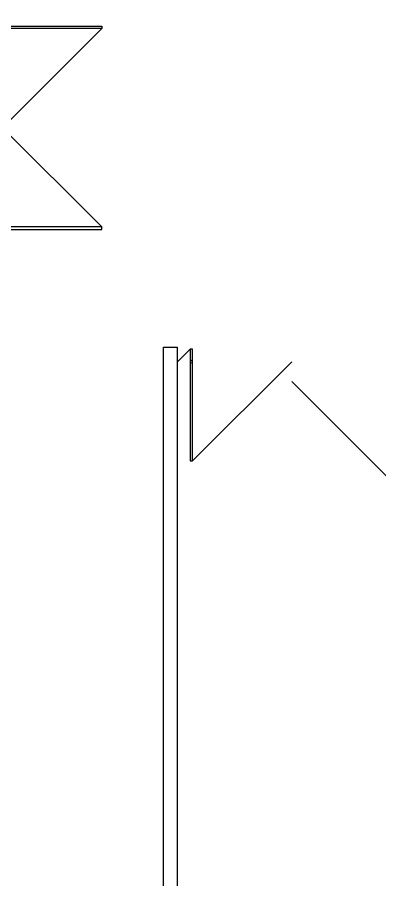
# Model space of a CAD drawing. Header units: millimetres. Extents: x 69942 to 103169, y 109869 to 150283.
# Drawn here: x 93950 to 97046, y 115414 to 122786 of the extents above; entities that cross this region are included whole.
import ezdxf

# ---------------------------------------------------------------- set-up
doc = ezdxf.new("R2010")
doc.units = ezdxf.units.MM
doc.header["$MEASUREMENT"] = 0
doc.layers.add('FMZ-0.4', color=5, linetype='Continuous')
doc.layers.add('FMZ-CRISTAL', color=4, linetype='Continuous')

# ---------------------------------------------------------------- blocks, each defined once
blk = doc.blocks.new('A$C7D086A00')
at = {"layer": 'FMZ-CRISTAL'}
for p, q in [((-80, 80), (-80, -10)), ((-80, 80), (0, 0)), ((-82, -10), (-92, 0))]:
    blk.add_line(p, q, dxfattribs=at)
blk.add_lwpolyline([(-82, 80), (-80, 80), (-80, -10), (-82, -10)], close=True, dxfattribs=at)
blk.add_circle((-81, 0), 1, dxfattribs=at)

msp = doc.modelspace()

# ---------------------------------------------------------------- linework, layer by layer
at = {"layer": 'FMZ-0.4'}
for p, q in [((95200.1, 119966.9), (95320.1, 119966.9)), ((95200.1, 114696.9), (95200.1, 119966.9)), ((95200.1, 119966.9), (95320.1, 119966.9)), ((95200.1, 114696.9), (95200.1, 119966.9)), ((95320.1, 114816.9), (95320.1, 119966.9)), ((95320.1, 114816.9), (95320.1, 119966.9))]:
    msp.add_line(p, q, dxfattribs=at)

# ---------------------------------------------------------------- block references
at = {"layer": 'FMZ-CRISTAL', "yscale": 10.59782608703244}
for p, xscale, zscale, rotation in [((93825.1, 121841.9), 10.59782608703244, 10.59782608703244, 270), ((93825.1, 121841.9), 10.59782608703244, 10.59782608703244, 270), ((93825.1, 121841.9), -10.59782608703244, 10.59782608699602, 270), ((93825.1, 121841.9), -10.59782608703244, 10.59782608699602, 270), ((96295.1, 119841.9), -10.59782608703244, 10.59782608699602, 180), ((96295.1, 119841.9), -10.59782608703244, 10.59782608699602, 180), ((96295.1, 119672), 10.59782608703244, 10.59782608703244, 180), ((96295.1, 119672), 10.59782608703244, 10.59782608703244, 180)]:
    msp.add_blockref('A$C7D086A00', p, dxfattribs=dict(at, xscale=xscale, zscale=zscale, rotation=rotation))

doc.saveas('drawing.dxf')
